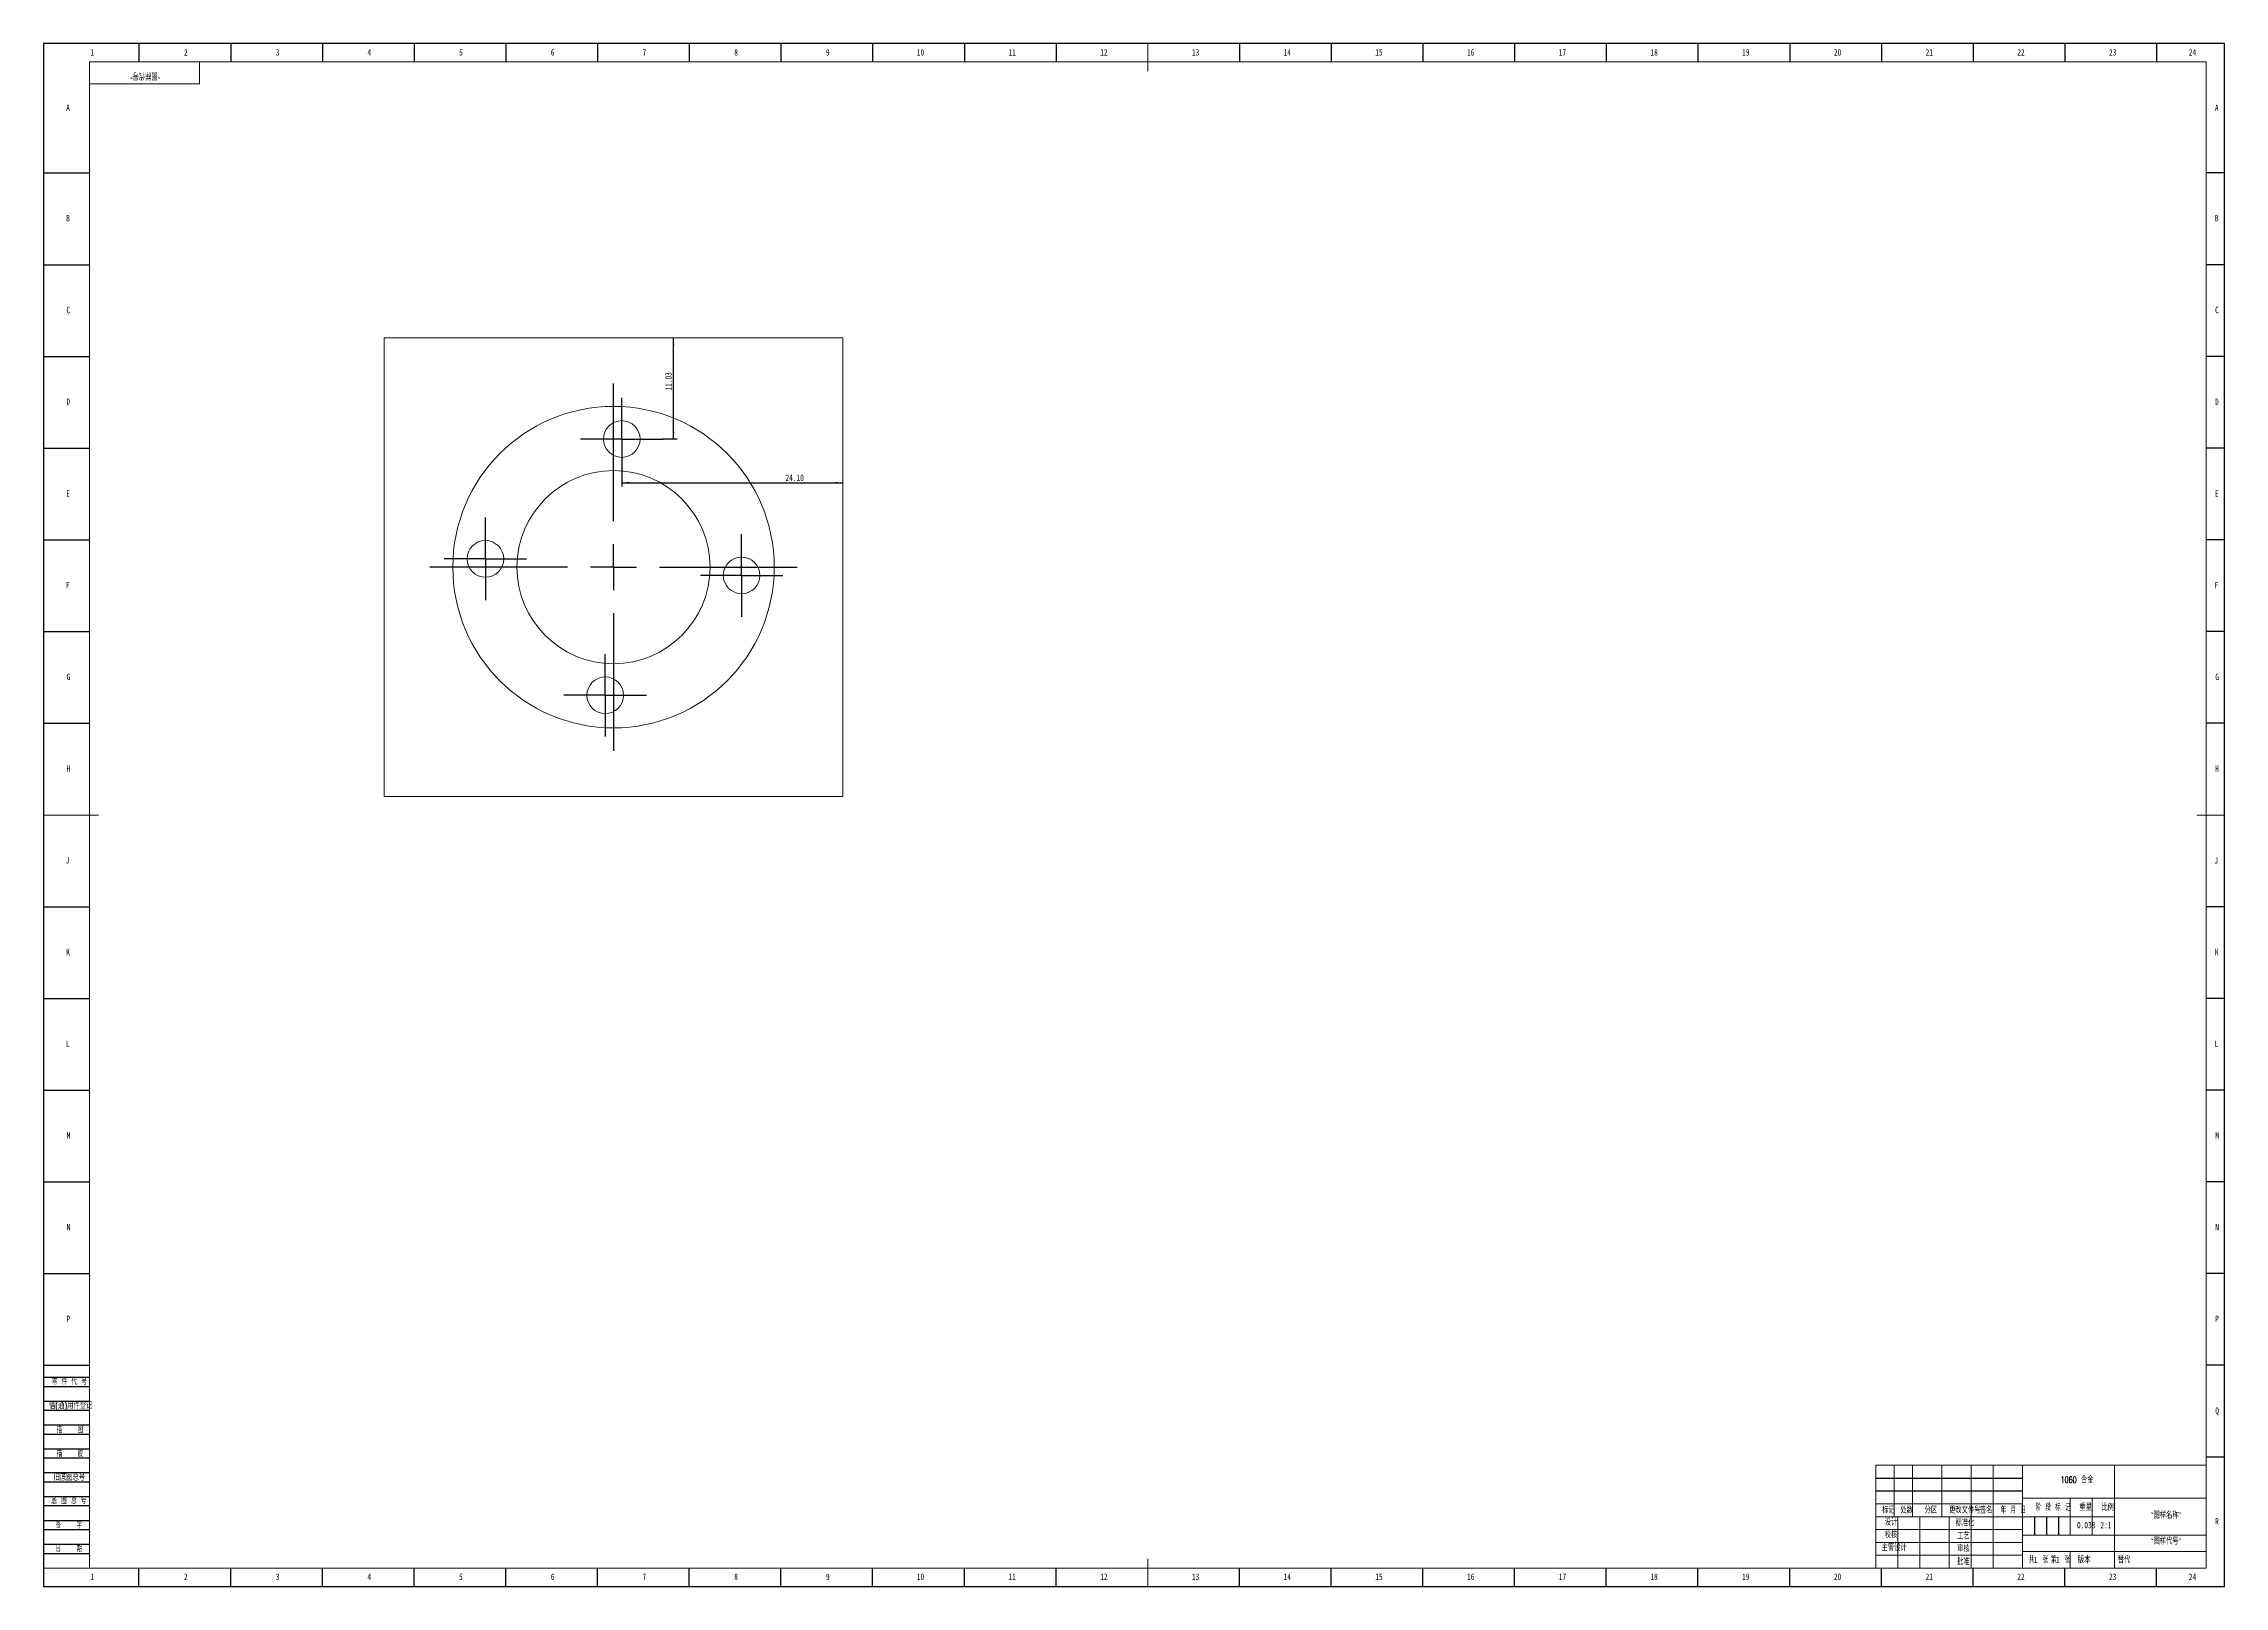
# Model space of a CAD drawing. Header units: millimetres. Extents: x 0 to 1189, y 0 to 841.
import ezdxf

# ---------------------------------------------------------------- set-up
doc = ezdxf.new("R2010")
doc.units = ezdxf.units.MM
for name, color, linetype in [('10', 7, 'Continuous'), ('5', 7, 'Continuous'), ('9', 7, 'Continuous'), ('SLD-0', 7, 'Continuous')]:
    doc.layers.add(name, color=color, linetype=linetype)
doc.styles.add('SLDTEXTSTYLE0', font='TXT', dxfattribs={"width": 0.7, "bigfont": 'bigfont'})
doc.styles.add('SLDTEXTSTYLE1', font='TXT', dxfattribs={"width": 0.6, "bigfont": 'bigfont'})
doc.styles.add('SLDTEXTSTYLE2', font='TXT', dxfattribs={"width": 0.614286, "bigfont": 'bigfont'})
doc.styles.add('SLDTEXTSTYLE3', font='TXT', dxfattribs={"width": 0.62, "bigfont": 'bigfont'})
doc.styles.add('SLDTEXTSTYLE4', font='TXT', dxfattribs={"width": 0.566667, "bigfont": 'bigfont'})
doc.styles.add('SLDTEXTSTYLE5', font='TXT', dxfattribs={"width": 0.7})
doc.dimstyles.new('SLDDIMSTYLE0', dxfattribs={"dimtxt": 3.5, "dimasz": 4.08, "dimexe": 0, "dimexo": 0.0625, "dimgap": 0.875, "dimtad": 2, "dimlfac": 0.2, "dimrnd": 1e-09, "dimzin": 12, "dimdsep": 46, "dimtxsty": 'SLDTEXTSTYLE5', "dimsah": 1, "dimcen": 0.09, "dimadec": 0, "dimazin": 3, "dimtfac": 1, "dimtofl": 0, "dimtmove": 0, "dimatfit": 3, "dimfxl": 0, "dimfrac": 2, "dimtolj": 1, "dimtzin": 12, "dimarcsym": 0})
doc.dimstyles.new('SLDDIMSTYLE1', dxfattribs={"dimtxt": 3.5, "dimasz": 4.08, "dimexe": 0, "dimexo": 0.0625, "dimgap": 0.875, "dimtad": 2, "dimlfac": 0.2, "dimrnd": 1e-09, "dimzin": 4, "dimdsep": 46, "dimtxsty": 'SLDTEXTSTYLE5', "dimsah": 1, "dimcen": 0.09, "dimadec": 0, "dimazin": 1, "dimtfac": 1, "dimtofl": 0, "dimtmove": 0, "dimatfit": 3, "dimfxl": 0, "dimfrac": 2, "dimtolj": 1, "dimtzin": 12, "dimarcsym": 0})

# ---------------------------------------------------------------- blocks, each defined once
blk = doc.blocks.new('_D')
at = {"layer": '10'}
for p, q in [((343.4, 625.5), (343.4, 680.6)), ((337.7, 625.5), (345.4, 625.5))]:
    blk.add_line(p, q, dxfattribs=at)
for points in [[(343.4, 680.6), (342.9, 676.5), (343.9, 676.5)], [(343.4, 625.5), (343.9, 629.5), (342.9, 629.5)]]:
    blk.add_solid(points, dxfattribs=at)
at = {"layer": '10', "insert": (338.9, 651.9), "char_height": 3.5, "attachment_point": 1, "rotation": 90, "style": 'SLDTEXTSTYLE5'}
blk.add_mtext('11.03', dxfattribs=at)
blk = doc.blocks.new('_D_1')
at = {"layer": '10'}
for p, q in [((315.2, 603), (315.2, 599.6)), ((315.2, 601.6), (435.7, 601.6))]:
    blk.add_line(p, q, dxfattribs=at)
for points in [[(315.2, 601.6), (319.3, 601.1), (319.3, 602.1)], [(435.7, 601.6), (431.6, 602.1), (431.6, 601.1)]]:
    blk.add_solid(points, dxfattribs=at)
at = {"layer": '10', "insert": (404.5, 606.1), "char_height": 3.5, "attachment_point": 1, "style": 'SLDTEXTSTYLE5'}
blk.add_mtext('24.10', dxfattribs=at)
blk = doc.blocks.new('SW_CENTERMARKSYMBOL_0')
at = {"layer": '10', "color": 0}
for p, q in [((0, 25), (0, 100.125)), ((0, 0), (0, 12.5)), ((-25, 0), (-100.125, 0)), ((0, 0), (-12.5, 0)), ((0, 0), (0, -12.5)), ((0, 0), (12.5, 0)), ((25, 0), (100.125, 0)), ((0, -25), (0, -100.125))]:
    blk.add_line(p, q, dxfattribs=at)
blk = doc.blocks.new('SW_CENTERMARKSYMBOL_1')
at = {"layer": '10', "color": 0}
for p, q in [((0, 12.5), (0, 22.5)), ((0, 0), (0, 12.5)), ((-12.5, 0), (-22.5, 0)), ((0, 0), (-12.5, 0)), ((0, 0), (0, -12.5)), ((0, 0), (12.5, 0)), ((12.5, 0), (22.5, 0)), ((0, -12.5), (0, -22.5))]:
    blk.add_line(p, q, dxfattribs=at)
blk = doc.blocks.new('SW_CENTERMARKSYMBOL_2')
at = {"layer": '10', "color": 0}
for p, q in [((0, 12.5), (0, 22.5)), ((0, 0), (0, 12.5)), ((-12.5, 0), (-22.5, 0)), ((0, 0), (-12.5, 0)), ((0, 0), (0, -12.5)), ((0, 0), (12.5, 0)), ((12.5, 0), (22.5, 0)), ((0, -12.5), (0, -22.5))]:
    blk.add_line(p, q, dxfattribs=at)
blk = doc.blocks.new('SW_CENTERMARKSYMBOL_3')
at = {"layer": '10', "color": 0}
for p, q in [((0, 12.5), (0, 22.5)), ((0, 0), (0, 12.5)), ((-12.5, 0), (-22.5, 0)), ((0, 0), (-12.5, 0)), ((0, 0), (0, -12.5)), ((0, 0), (12.5, 0)), ((12.5, 0), (22.5, 0)), ((0, -12.5), (0, -22.5))]:
    blk.add_line(p, q, dxfattribs=at)
blk = doc.blocks.new('SW_CENTERMARKSYMBOL_4')
at = {"layer": '10', "color": 0}
for p, q in [((0, 12.5), (0, 22.5)), ((0, 0), (0, 12.5)), ((-12.5, 0), (-22.5, 0)), ((0, 0), (-12.5, 0)), ((0, 0), (0, -12.5)), ((0, 0), (12.5, 0)), ((12.5, 0), (22.5, 0)), ((0, -12.5), (0, -22.5))]:
    blk.add_line(p, q, dxfattribs=at)
blk = doc.blocks.new('SW_CENTERMARKSYMBOL_5')
at = {"layer": '10', "color": 0}
for p, q in [((0, 25), (0, 100.125)), ((0, 0), (0, 12.5)), ((-25, 0), (-100.125, 0)), ((0, 0), (-12.5, 0)), ((0, 0), (0, -12.5)), ((0, 0), (12.5, 0)), ((25, 0), (100.125, 0)), ((0, -25), (0, -100.125))]:
    blk.add_line(p, q, dxfattribs=at)
blk = doc.blocks.new('SW_CENTERMARKSYMBOL_6')
at = {"layer": '10', "color": 0}
for p, q in [((0, 12.5), (0, 22.5)), ((0, 0), (0, 12.5)), ((-12.5, 0), (-22.5, 0)), ((0, 0), (-12.5, 0)), ((0, 0), (0, -12.5)), ((0, 0), (12.5, 0)), ((12.5, 0), (22.5, 0)), ((0, -12.5), (0, -22.5))]:
    blk.add_line(p, q, dxfattribs=at)
blk = doc.blocks.new('SW_CENTERMARKSYMBOL_7')
at = {"layer": '10', "color": 0}
for p, q in [((0, 12.5), (0, 22.5)), ((0, 0), (0, 12.5)), ((-12.5, 0), (-22.5, 0)), ((0, 0), (-12.5, 0)), ((0, 0), (0, -12.5)), ((0, 0), (12.5, 0)), ((12.5, 0), (22.5, 0)), ((0, -12.5), (0, -22.5))]:
    blk.add_line(p, q, dxfattribs=at)
blk = doc.blocks.new('SW_CENTERMARKSYMBOL_8')
at = {"layer": '10', "color": 0}
for p, q in [((0, 12.5), (0, 22.5)), ((0, 0), (0, 12.5)), ((-12.5, 0), (-22.5, 0)), ((0, 0), (-12.5, 0)), ((0, 0), (0, -12.5)), ((0, 0), (12.5, 0)), ((12.5, 0), (22.5, 0)), ((0, -12.5), (0, -22.5))]:
    blk.add_line(p, q, dxfattribs=at)
blk = doc.blocks.new('SW_CENTERMARKSYMBOL_9')
at = {"layer": '10', "color": 0}
for p, q in [((0, 12.5), (0, 22.5)), ((0, 0), (0, 12.5)), ((-12.5, 0), (-22.5, 0)), ((0, 0), (-12.5, 0)), ((0, 0), (0, -12.5)), ((0, 0), (12.5, 0)), ((12.5, 0), (22.5, 0)), ((0, -12.5), (0, -22.5))]:
    blk.add_line(p, q, dxfattribs=at)

msp = doc.modelspace()

# ---------------------------------------------------------------- linework, layer by layer
at = {"color": 7, "linetype": 'Continuous', "lineweight": 15}
for p, q in [((185.717, 680.611), (185.717, 430.611)), ((185.717, 680.611), (435.717, 680.611)), ((435.717, 680.611), (435.717, 430.611)), ((185.717, 430.611), (435.717, 430.611))]:
    msp.add_line(p, q, dxfattribs=at)
for centre, radius in [((310.717, 555.611), 87.625), ((315.217, 625.466), 10), ((310.717, 555.611), 52.625), ((240.862, 560.111), 10), ((380.573, 551.111), 10), ((306.217, 485.755), 10)]:
    msp.add_circle(centre, radius, dxfattribs=at)
at = {"layer": '5', "color": 7}
for p, q in [((1189, 841), (0, 841)), ((0, 841), (0, 0)), ((1189, 0), (1189, 841)), ((0, 114), (25, 114)), ((0, 109), (25, 109)), ((0, 101), (25, 101)), ((0, 96), (25, 96)), ((0, 88), (25, 88)), ((0, 83), (25, 83)), ((0, 75), (25, 75)), ((0, 70), (25, 70)), ((0, 62), (25, 62)), ((0, 57), (25, 57)), ((0, 49), (25, 49)), ((999, 59), (1079, 59)), ((999, 52), (1079, 52)), ((0, 44), (25, 44)), ((0, 36), (25, 36)), ((1085.5, 38), (1085.5, 28)), ((1092, 38), (1092, 28)), ((1098.5, 38), (1098.5, 28)), ((0, 31), (25, 31)), ((0, 23), (25, 23)), ((0, 18), (25, 18)), ((0, 0), (1189, 0))]:
    msp.add_line(p, q, dxfattribs=at)
at = {"layer": '5'}
for p, q in [((52, 841), (52, 831.05)), ((102, 841), (102, 831.05)), ((152, 841), (152, 831.05)), ((202, 841), (202, 831.05)), ((252, 841), (252, 831.05)), ((302, 841), (302, 831.05)), ((352, 841), (352, 831.05)), ((402, 841), (402, 831.05)), ((452, 841), (452, 831.05)), ((502, 841), (502, 831.05)), ((552, 841), (552, 831.05)), ((652, 841), (652, 831.05)), ((702, 841), (702, 831.05)), ((752, 841), (752, 831.05)), ((802, 841), (802, 831.05)), ((852, 841), (852, 831.05)), ((902, 841), (902, 831.05)), ((952, 841), (952, 831.05)), ((1002, 841), (1002, 831.05)), ((1052, 841), (1052, 831.05)), ((1102, 841), (1102, 831.05)), ((1152, 841), (1152, 831.05)), ((0, 770.5), (25, 770.5)), ((1189, 770.5), (1179, 770.5)), ((0, 720.5), (25, 720.5)), ((1189, 720.5), (1179, 720.5)), ((0, 670.5), (25, 670.5)), ((1189, 670.5), (1179, 670.5)), ((0, 620.5), (25, 620.5)), ((1189, 620.5), (1179, 620.5)), ((0, 570.5), (25, 570.5)), ((1189, 570.5), (1179, 570.5)), ((0, 520.5), (25, 520.5)), ((1189, 520.5), (1179, 520.5)), ((0, 470.5), (25, 470.5)), ((1189, 470.5), (1179, 470.5)), ((0, 370.5), (25, 370.5)), ((1189, 370.5), (1179, 370.5)), ((0, 320.5), (25, 320.5)), ((1189, 320.5), (1179, 320.5)), ((0, 270.5), (25, 270.5)), ((1189, 270.5), (1179, 270.5)), ((0, 220.5), (25, 220.5)), ((1189, 220.5), (1179, 220.5)), ((0, 170.5), (25, 170.5)), ((1189, 170.5), (1179, 170.5)), ((0, 120.5), (25, 120.5)), ((1189, 120.5), (1179, 120.5)), ((1189, 70.5), (1179, 70.5)), ((52, 0), (52, 10)), ((102, 0), (102, 10)), ((152, 0), (152, 10)), ((202, 0), (202, 10)), ((252, 0), (252, 10)), ((302, 0), (302, 10)), ((352, 0), (352, 10)), ((402, 0), (402, 10)), ((452, 0), (452, 10)), ((502, 0), (502, 10)), ((552, 0), (552, 10)), ((652, 0), (652, 10)), ((702, 0), (702, 10)), ((752, 0), (752, 10)), ((802, 0), (802, 10)), ((852, 0), (852, 10)), ((902, 0), (902, 10)), ((952, 0), (952, 10)), ((1002, 0), (1002, 10)), ((1052, 0), (1052, 10)), ((1102, 0), (1102, 10)), ((1152, 0), (1152, 10))]:
    msp.add_line(p, q, dxfattribs=at)
at = {"layer": '5', "lineweight": 15}
for p, q in [((602, 841), (602, 826)), ((0, 420.5), (30, 420.5)), ((1189, 420.5), (1174, 420.5)), ((602, 0), (602, 15)), ((1105, 18.982), (1105, 10))]:
    msp.add_line(p, q, dxfattribs=at)
at = {"layer": '5', "color": 7, "lineweight": 15}
for p, q in [((1179, 831.05), (25, 831.05)), ((25, 831.05), (25, 10)), ((85, 819), (85, 831)), ((1179, 10), (1179, 831.05)), ((25, 819), (85, 819)), ((999, 66), (1179, 66)), ((999, 66), (999, 10)), ((1009, 66), (1009, 38)), ((1019, 66), (1019, 38)), ((1035, 66), (1035, 38)), ((1051, 66), (1051, 10)), ((1063, 66), (1063, 10)), ((1079, 66), (1079, 10)), ((1129, 66), (1129, 38)), ((1079, 48), (1179, 48)), ((1105, 48), (1105, 28)), ((1117, 48), (1117, 28)), ((999, 45), (1079, 45)), ((999, 38), (1129, 38)), ((1011, 38), (1011, 10)), ((1023, 38), (1023, 10)), ((1039, 38), (1039, 10)), ((1129, 38), (1129, 10)), ((999, 31), (1079, 31)), ((999, 24), (1079, 24)), ((1079, 28), (1179, 28)), ((999, 17), (1079, 17)), ((1079.006, 18.982), (1179, 18.982)), ((0, 10), (1179, 10))]:
    msp.add_line(p, q, dxfattribs=at)

# ---------------------------------------------------------------- block references
at = {"layer": '10'}
for name, p in [('SW_CENTERMARKSYMBOL_0', (310.717, 555.611)), ('SW_CENTERMARKSYMBOL_5', (310.717, 555.611)), ('SW_CENTERMARKSYMBOL_4', (315.217, 625.466)), ('SW_CENTERMARKSYMBOL_9', (315.217, 625.466)), ('SW_CENTERMARKSYMBOL_1', (240.862, 560.111)), ('SW_CENTERMARKSYMBOL_6', (240.862, 560.111)), ('SW_CENTERMARKSYMBOL_3', (380.573, 551.111)), ('SW_CENTERMARKSYMBOL_8', (380.573, 551.111)), ('SW_CENTERMARKSYMBOL_2', (306.217, 485.755)), ('SW_CENTERMARKSYMBOL_7', (306.217, 485.755))]:
    msp.add_blockref(name, p, dxfattribs=at)

# ---------------------------------------------------------------- texts
at = {"layer": '10', "char_height": 3.5}
for s, insert, attachment_point, style in [('1', (26.544, 837.994), 2, 'SLDTEXTSTYLE5'), ('2', (77.544, 837.994), 2, 'SLDTEXTSTYLE5'), ('3', (127.544, 837.994), 2, 'SLDTEXTSTYLE5'), ('4', (177.544, 837.994), 2, 'SLDTEXTSTYLE5'), ('5', (227.544, 837.994), 2, 'SLDTEXTSTYLE5'), ('6', (277.547, 837.994), 2, 'SLDTEXTSTYLE5'), ('7', (327.547, 837.994), 2, 'SLDTEXTSTYLE5'), ('8', (377.547, 837.994), 2, 'SLDTEXTSTYLE5'), ('9', (427.547, 837.994), 2, 'SLDTEXTSTYLE5'), ('10', (478.089, 837.994), 2, 'SLDTEXTSTYLE5'), ('11', (528.089, 837.994), 2, 'SLDTEXTSTYLE5'), ('12', (578.089, 837.994), 2, 'SLDTEXTSTYLE5'), ('13', (628.089, 837.994), 2, 'SLDTEXTSTYLE5'), ('14', (678.089, 837.994), 2, 'SLDTEXTSTYLE5'), ('15', (728.089, 837.994), 2, 'SLDTEXTSTYLE5'), ('16', (778.091, 837.994), 2, 'SLDTEXTSTYLE5'), ('17', (828.091, 837.994), 2, 'SLDTEXTSTYLE5'), ('18', (878.091, 837.994), 2, 'SLDTEXTSTYLE5'), ('19', (928.091, 837.994), 2, 'SLDTEXTSTYLE5'), ('20', (978.089, 837.994), 2, 'SLDTEXTSTYLE5'), ('21', (1028.089, 837.994), 2, 'SLDTEXTSTYLE5'), ('22', (1078.089, 837.994), 2, 'SLDTEXTSTYLE5'), ('23', (1128.089, 837.994), 2, 'SLDTEXTSTYLE5'), ('24', (1171.589, 837.994), 2, 'SLDTEXTSTYLE5'), ('A', (13.32, 807.744), 2, 'SLDTEXTSTYLE5'), ('A', (1184.82, 807.744), 2, 'SLDTEXTSTYLE5'), ('B', (13.32, 747.553), 2, 'SLDTEXTSTYLE5'), ('B', (1184.82, 747.553), 2, 'SLDTEXTSTYLE5'), ('C', (13.427, 697.553), 2, 'SLDTEXTSTYLE5'), ('C', (1184.927, 697.553), 2, 'SLDTEXTSTYLE5'), ('D', (13.43, 647.553), 2, 'SLDTEXTSTYLE5'), ('D', (1184.93, 647.553), 2, 'SLDTEXTSTYLE5'), ('E', (13.318, 597.553), 2, 'SLDTEXTSTYLE5'), ('E', (1184.818, 597.553), 2, 'SLDTEXTSTYLE5'), ('F', (13.224, 547.553), 2, 'SLDTEXTSTYLE5'), ('F', (1184.724, 547.553), 2, 'SLDTEXTSTYLE5'), ('G', (13.539, 497.553), 2, 'SLDTEXTSTYLE5'), ('G', (1185.039, 497.553), 2, 'SLDTEXTSTYLE5'), ('H', (13.43, 447.553), 2, 'SLDTEXTSTYLE5'), ('H', (1184.93, 447.553), 2, 'SLDTEXTSTYLE5'), ('J', (13.015, 397.553), 2, 'SLDTEXTSTYLE5'), ('J', (1184.515, 397.553), 2, 'SLDTEXTSTYLE5'), ('K', (13.32, 347.553), 2, 'SLDTEXTSTYLE5'), ('K', (1184.82, 347.553), 2, 'SLDTEXTSTYLE5'), ('L', (13.181, 297.553), 2, 'SLDTEXTSTYLE5'), ('L', (1184.681, 297.553), 2, 'SLDTEXTSTYLE5'), ('M', (13.597, 247.553), 2, 'SLDTEXTSTYLE5'), ('M', (1185.097, 247.553), 2, 'SLDTEXTSTYLE5'), ('N', (13.549, 197.553), 2, 'SLDTEXTSTYLE5'), ('N', (1185.049, 197.553), 2, 'SLDTEXTSTYLE5'), ('P', (13.444, 147.553), 2, 'SLDTEXTSTYLE5'), ('P', (1184.944, 147.553), 2, 'SLDTEXTSTYLE5'), ('Q', (1185.037, 97.553), 2, 'SLDTEXTSTYLE5'), ('1060 \\M+18D87\\M+18BE0', (1108.642, 59.858), 2, 'SLDTEXTSTYLE0'), ('\\M+18167图样\\M+196BC\\M+18FCC\\M+18168', (1157.169, 40.511), 2, 'SLDTEXTSTYLE0'), ('R', (1184.93, 37.244), 2, 'SLDTEXTSTYLE5'), ('\\M+18D5A\\M+18A6A', (1007.176, 29.857), 2, 'SLDTEXTSTYLE0'), ('0.038', (1113.646, 35.158), 2, 'SLDTEXTSTYLE5'), ('\\M+18167图样\\M+191E3\\M+18D86\\M+18168', (1157.172, 26.366), 2, 'SLDTEXTSTYLE0'), ('\\M+18EE5\\M+18AC7设计', (1008.926, 22.83), 2, 'SLDTEXTSTYLE0'), ('1', (1085.11, 16.188), 1, 'SLDTEXTSTYLE5'), ('1', (1097.135, 16.188), 1, 'SLDTEXTSTYLE5'), ('1', (26.544, 6.994), 2, 'SLDTEXTSTYLE5'), ('2', (77.544, 6.994), 2, 'SLDTEXTSTYLE5'), ('3', (127.544, 6.994), 2, 'SLDTEXTSTYLE5'), ('4', (177.544, 6.994), 2, 'SLDTEXTSTYLE5'), ('5', (227.544, 6.994), 2, 'SLDTEXTSTYLE5'), ('6', (277.547, 6.994), 2, 'SLDTEXTSTYLE5'), ('7', (327.547, 6.994), 2, 'SLDTEXTSTYLE5'), ('8', (377.547, 6.994), 2, 'SLDTEXTSTYLE5'), ('9', (427.547, 6.994), 2, 'SLDTEXTSTYLE5'), ('10', (478.089, 6.994), 2, 'SLDTEXTSTYLE5'), ('11', (528.089, 6.994), 2, 'SLDTEXTSTYLE5'), ('12', (578.089, 6.994), 2, 'SLDTEXTSTYLE5'), ('13', (628.089, 6.994), 2, 'SLDTEXTSTYLE5'), ('14', (678.089, 6.994), 2, 'SLDTEXTSTYLE5'), ('15', (728.089, 6.994), 2, 'SLDTEXTSTYLE5'), ('16', (778.091, 6.994), 2, 'SLDTEXTSTYLE5'), ('17', (828.091, 6.994), 2, 'SLDTEXTSTYLE5'), ('18', (878.091, 6.994), 2, 'SLDTEXTSTYLE5'), ('19', (928.091, 6.994), 2, 'SLDTEXTSTYLE5'), ('20', (978.089, 6.994), 2, 'SLDTEXTSTYLE5'), ('21', (1028.089, 6.994), 2, 'SLDTEXTSTYLE5'), ('22', (1078.089, 6.994), 2, 'SLDTEXTSTYLE5'), ('23', (1128.089, 6.994), 2, 'SLDTEXTSTYLE5'), ('24', (1171.589, 6.994), 2, 'SLDTEXTSTYLE5')]:
    msp.add_mtext(s, dxfattribs=dict(at, insert=insert, attachment_point=attachment_point, style=style))
at = {"layer": '10', "color": 7, "insert": (1112.526, 16.188), "char_height": 3.5, "attachment_point": 2, "style": 'SLDTEXTSTYLE0'}
msp.add_mtext('\\M+194C5\\M+1967B', dxfattribs=at)
at = {"layer": '9', "color": 7, "char_height": 3.5}
for s, insert, attachment_point, style in [('\\M+197EB \\M+18C8F \\M+191E3 \\M+18D86', (4.482, 113.36), 1, 'SLDTEXTSTYLE2'), ('\\M+18ED8(\\M+192CA)\\M+19770\\M+18C8F\\M+1936F记', (2.933, 100.276), 1, 'SLDTEXTSTYLE0'), ('\\M+19560    图', (14.352, 87.176), 2, 'SLDTEXTSTYLE4'), ('\\M+19560    \\M+18D5A', (14.319, 74.137), 2, 'SLDTEXTSTYLE4'), ('\\M+18B8C\\M+192EA图总\\M+18D86', (5.459, 61.201), 1, 'SLDTEXTSTYLE0'), ('\\M+192EA 图 总 \\M+18D86', (4.212, 48.433), 1, 'SLDTEXTSTYLE2'), ('标记', (1005.821, 43.306), 2, 'SLDTEXTSTYLE0'), ('设计', (1007.228, 36.767), 2, 'SLDTEXTSTYLE0'), ('处\\M+19094', (1015.759, 43.306), 2, 'SLDTEXTSTYLE0'), ('\\M+195AA\\M+18BE6', (1028.916, 43.306), 2, 'SLDTEXTSTYLE0'), ('\\M+18D58\\M+189FC\\M+195B6\\M+18C8F\\M+18D86', (1047.473, 43.306), 2, 'SLDTEXTSTYLE0'), ('标\\M+18F79\\M+189BB', (1047.567, 36.358), 2, 'SLDTEXTSTYLE0'), ('签\\M+196BC', (1059.145, 43.306), 2, 'SLDTEXTSTYLE0'), ('\\M+1944E \\M+18C8E \\M+193FA', (1073.909, 43.306), 2, 'SLDTEXTSTYLE3'), ('阶 \\M+19269 标 记', (1095.536, 44.81), 2, 'SLDTEXTSTYLE2'), ('\\M+18F64\\M+197CA', (1113.402, 44.81), 2, 'SLDTEXTSTYLE0'), ('\\M+194E4\\M+197E1', (1125.295, 44.81), 2, 'SLDTEXTSTYLE0'), ('签    \\M+18E9A', (13.706, 35.193), 2, 'SLDTEXTSTYLE4'), ('\\M+18D48艺', (1046.681, 29.23), 2, 'SLDTEXTSTYLE0'), ('\\M+193FA    \\M+18AFA', (13.783, 22.233), 2, 'SLDTEXTSTYLE4'), ('\\M+194E1\\M+18F79', (1046.662, 15.216), 2, 'SLDTEXTSTYLE0'), ('审\\M+18A6A', (1046.68, 22.249), 2, 'SLDTEXTSTYLE0'), ('\\M+18BA4  张', (1087.69, 16.188), 2, 'SLDTEXTSTYLE1'), ('\\M+191E6  张', (1099.675, 16.188), 2, 'SLDTEXTSTYLE1')]:
    msp.add_mtext(s, dxfattribs=dict(at, insert=insert, attachment_point=attachment_point, style=style))
at = {"layer": 'SLD-0', "insert": (55.32, 821.738), "char_height": 3.5, "attachment_point": 2, "rotation": 180, "style": 'SLDTEXTSTYLE0'}
msp.add_mtext('\\M+18167图样\\M+191E3\\M+18D86\\M+18168', dxfattribs=at)
at = {"layer": 'SLD-0', "char_height": 3.5}
for s, insert, attachment_point, style in [('2:1', (1124.437, 35.158), 2, 'SLDTEXTSTYLE5'), ('\\M+191D6\\M+191E3', (1130.851, 16.188), 1, 'SLDTEXTSTYLE0')]:
    msp.add_mtext(s, dxfattribs=dict(at, insert=insert, attachment_point=attachment_point, style=style))

# ---------------------------------------------------------------- dimensions: what is measured, and where the dimension line sits
at = {"layer": '10'}
dim = msp.add_linear_dim(base=(435.717, 601.596), p1=(315.217, 602.966), p2=(435.717, 680.611), dimstyle='SLDDIMSTYLE1', dxfattribs=at)
dim.commit()
dim.dimension.update_dxf_attribs({"geometry": '_D_1', "text_midpoint": (408.342, 601.596), "dimtype": 160})
dim = msp.add_linear_dim(base=(343.414, 680.611), p1=(337.717, 625.466), p2=(435.717, 680.611), angle=90, dimstyle='SLDDIMSTYLE0', dxfattribs=at)
dim.commit()
dim.dimension.update_dxf_attribs({"geometry": '_D', "text_midpoint": (343.414, 655.703), "dimtype": 160})

doc.saveas('drawing.dxf')
